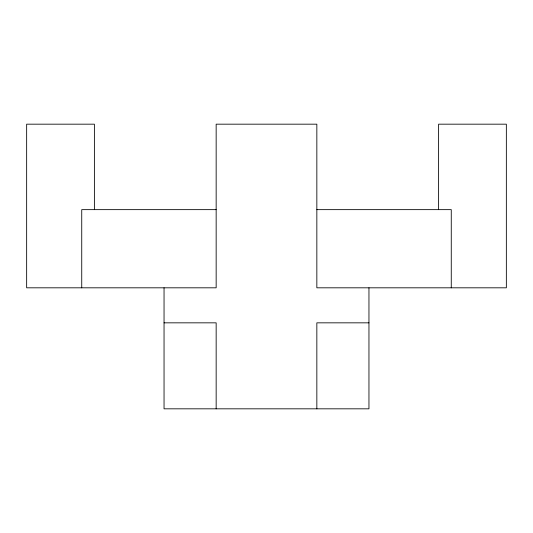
<?xml version="1.0" encoding="UTF-8"?>
<svg xmlns="http://www.w3.org/2000/svg" width="533" height="533" viewBox="0 0 533 533"><rect width="100%" height="100%" fill="white"/><g stroke="black" fill="none" stroke-linecap="round" stroke-linejoin="round"><path stroke-width="0.8" d="M216.158 209.642L81.736 209.642L81.736 287.813M316.842 209.642L451.264 209.642L451.264 287.813M164.044 322.838L216.158 322.838L216.158 408.824M368.956 322.838L316.842 322.838L316.842 408.824M438.606 209.642L438.606 124.176L506.35 124.176L506.35 287.813L316.842 287.813L316.842 124.176L216.158 124.176L216.158 287.813L26.65 287.813L26.65 124.176L94.394 124.176L94.394 209.642M368.956 287.813L368.956 408.824L164.044 408.824L164.044 287.813"/></g></svg>
